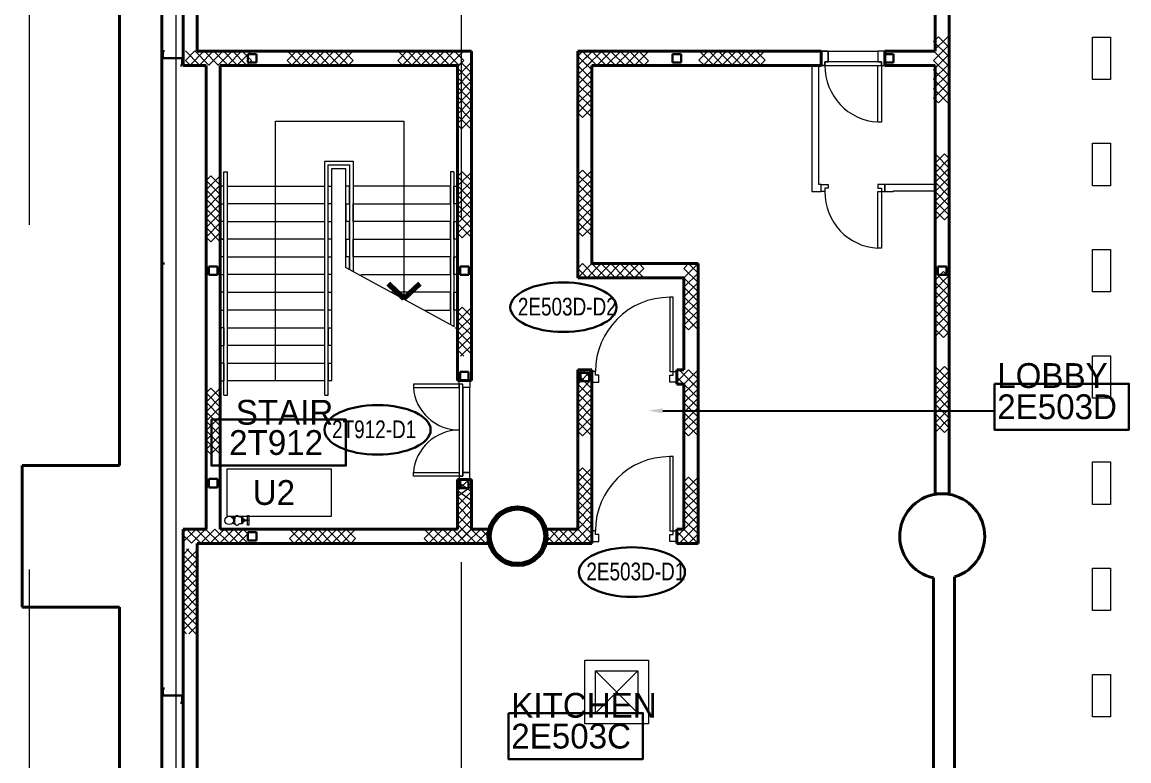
# Model space of a CAD drawing. Header units: metres. Extents: x 1807 to 3745, y 842 to 1968.
# Drawn here: x 3365 to 3380.64, y 1544.83 to 1555.26 of the extents above; entities that cross this region are included whole.
import ezdxf
from ezdxf import colors
from ezdxf.entities.mleader import LeaderData, LeaderLine
from ezdxf.enums import TextEntityAlignment as Align
from ezdxf.math import Vec2, Vec3

# ---------------------------------------------------------------- set-up
doc = ezdxf.new("R2010")
doc.units = ezdxf.units.M
doc.header["$MEASUREMENT"] = 0
doc.linetypes.add('DGN2', pattern=[9.732586, 4.866293, -4.866293])
doc.layers.get('0').update_dxf_attribs({"lineweight": 0})
for name, color, linetype, lineweight in [('Level 1', 7, 'Continuous', 0), ('Level 31', 7, 'Continuous', 0), ('Level 33', 7, 'Continuous', 0), ('Primary Door', 7, 'Continuous', 0), ('TRIRIGA DOOR BOX', 7, 'Continuous', 0)]:
    doc.layers.add(name, color=color, linetype=linetype, lineweight=lineweight)
doc.styles.add('Style-CHAR_FAST_FONT', font='CHAR_FAST_FONT.shx', dxfattribs={"height": 0.2})

# ---------------------------------------------------------------- blocks, each defined once
blk = doc.blocks.new('AnonymusCell_22')
at = {"layer": 'Primary Door', "color": 7, "linetype": 'Continuous', "lineweight": 30}
blk.add_ellipse((0, 0), major_axis=(0.75, 0), ratio=0.466667, dxfattribs=at)
at = {"layer": 'Primary Door', "color": 7, "linetype": 'Continuous', "lineweight": 30, "style": 'Style-CHAR_FAST_FONT', "width": 0.799986}
blk.add_text('2T912-D1', height=0.25, dxfattribs=at).set_placement((-0.643, 0.133), align=Align.TOP_LEFT)
blk = doc.blocks.new('AnonymusCell_336')
at = {"layer": 'Primary Door', "color": 7, "linetype": 'Continuous', "lineweight": 30}
blk.add_ellipse((0, 0), major_axis=(0.75, 0), ratio=0.466667, dxfattribs=at)
at = {"layer": 'Primary Door', "color": 7, "linetype": 'Continuous', "lineweight": 30, "style": 'Style-CHAR_FAST_FONT', "width": 0.799986}
blk.add_text('2E503D-D2', height=0.25, dxfattribs=at).set_placement((-0.643, 0.133), align=Align.TOP_LEFT)
blk = doc.blocks.new('AnonymusCell_338')
at = {"layer": 'Primary Door', "color": 7, "linetype": 'Continuous', "lineweight": 30}
blk.add_ellipse((0, 0), major_axis=(0.75, 0), ratio=0.466667, dxfattribs=at)
at = {"layer": 'Primary Door', "color": 7, "linetype": 'Continuous', "lineweight": 30, "style": 'Style-CHAR_FAST_FONT', "width": 0.799986}
blk.add_text('2E503D-D1', height=0.25, dxfattribs=at).set_placement((-0.643, 0.133), align=Align.TOP_LEFT)
blk = doc.blocks.new('RFNUM3_2')
at = {"layer": 'Level 33', "color": 7, "linetype": 'Continuous', "lineweight": 13, "extrusion": (0, 0, -1)}
blk.add_lwpolyline([(0.00586, -0.00221), (-0.00399, -0.00221), (-0.00399, 0.00221), (0.00586, 0.00221)], close=True, dxfattribs=at)
at = {"layer": 'Level 33', "color": 7, "linetype": 'Continuous', "lineweight": 13, "style": 'Style-CHAR_FAST_FONT'}
blk.add_text('U2 ', height=0.002333, dxfattribs=at).set_placement((-0.001, 0.00001), align=Align.MIDDLE_CENTER)

msp = doc.modelspace()

# ---------------------------------------------------------------- linework, layer by layer
at = {"layer": 'Level 1', "color": 7, "linetype": 'DGN2', "lineweight": 0}
msp.add_line((3371.21, 1542.766), (3371.21, 1765.49), dxfattribs=at)
at = {"layer": 'Level 1', "color": 7, "linetype": 'DGN2', "lineweight": 13}
msp.add_line((3365.1, 1761.65), (3365.1, 1536.741), dxfattribs=at)
at = {"layer": 'Level 1', "color": 7, "linetype": 'Continuous', "lineweight": 40}
for p, q in [((3366.975, 1655.025), (3366.975, 1536.2)), ((3367.275, 1554.65), (3367.275, 1569.2)), ((3367.475, 1554.85), (3367.475, 1569.2)), ((3366.375, 1549), (3366.375, 1559.4)), ((3377.9, 1559.408), (3377.9, 1554.85)), ((3378.1, 1548.6), (3378.1, 1559.408)), ((3367.475, 1554.85), (3371.35, 1554.85)), ((3371.35, 1550.2), (3371.35, 1554.85)), ((3372.85, 1551.65), (3372.85, 1554.85)), ((3372.85, 1554.85), (3376.29, 1554.85)), ((3376.29, 1554.85), (3376.29, 1554.65)), ((3377.19, 1554.85), (3377.19, 1554.65)), ((3377.19, 1554.85), (3377.9, 1554.85)), ((3367.275, 1554.65), (3367.6, 1554.65)), ((3367.6, 1548.1), (3367.6, 1554.65)), ((3367.8, 1548.1), (3367.8, 1554.65)), ((3367.8, 1554.65), (3371.15, 1554.65)), ((3371.15, 1550.2), (3371.15, 1554.65)), ((3373.05, 1551.85), (3373.05, 1554.65)), ((3373.05, 1554.65), (3376.29, 1554.65)), ((3377.19, 1554.65), (3377.9, 1554.65)), ((3377.9, 1554.65), (3377.9, 1548.592)), ((3374.55, 1551.85), (3373.05, 1551.85)), ((3374.55, 1547.9), (3374.55, 1551.85)), ((3374.35, 1551.65), (3372.85, 1551.65)), ((3374.35, 1550.35), (3374.35, 1551.65)), ((3372.85, 1548.1), (3372.85, 1550.35)), ((3373.05, 1550.35), (3372.85, 1550.35)), ((3373.05, 1547.9), (3373.05, 1550.35)), ((3374.25, 1550.15), (3374.25, 1550.35)), ((3374.35, 1550.35), (3374.25, 1550.35)), ((3371.15, 1550.2), (3371.35, 1550.2)), ((3374.35, 1550.15), (3374.25, 1550.15)), ((3374.35, 1548.1), (3374.35, 1550.15)), ((3365, 1547), (3365, 1549)), ((3366.375, 1549), (3365, 1549)), ((3371.15, 1548.8), (3371.15, 1548.1)), ((3371.15, 1548.8), (3371.35, 1548.8)), ((3371.35, 1548.8), (3371.35, 1548.1)), ((3378.1, 1548.6), (3377.9, 1548.6)), ((3367.275, 1548.1), (3367.275, 1536.2)), ((3367.6, 1548.1), (3367.275, 1548.1)), ((3371.15, 1548.1), (3367.8, 1548.1)), ((3371.35, 1548.1), (3371.62, 1548.1)), ((3372.388, 1548.1), (3372.85, 1548.1)), ((3374.25, 1547.9), (3374.25, 1548.1)), ((3374.25, 1548.1), (3374.35, 1548.1)), ((3371.35, 1547.9), (3367.475, 1547.9)), ((3367.475, 1547.9), (3367.475, 1536.2)), ((3371.35, 1547.9), (3371.614, 1547.9)), ((3372.391, 1547.9), (3373.05, 1547.9)), ((3374.25, 1547.9), (3374.55, 1547.9)), ((3377.875, 1543), (3377.875, 1547.413)), ((3378.175, 1547.426), (3378.175, 1543)), ((3366.375, 1547), (3365, 1547)), ((3366.375, 1536.6), (3366.375, 1547))]:
    msp.add_line(p, q, dxfattribs=at)
at = {"layer": 'Level 1', "color": 7, "linetype": 'Continuous', "lineweight": 0}
for p, q in [((3367.175, 1536.2), (3367.175, 1571.8)), ((3377.945, 1555.054), (3377.878, 1554.987)), ((3377.878, 1554.854), (3378.078, 1555.054)), ((3377.878, 1554.987), (3378.078, 1554.787)), ((3377.878, 1554.721), (3378.078, 1554.921)), ((3378.078, 1554.921), (3377.945, 1555.054)), ((3380.125, 1555.05), (3380.375, 1555.05)), ((3380.125, 1554.45), (3380.125, 1555.05)), ((3380.375, 1555.05), (3380.375, 1554.45)), ((3367.439, 1554.854), (3367.306, 1554.72)), ((3367.506, 1554.654), (3367.306, 1554.854)), ((3367.372, 1554.654), (3367.572, 1554.854)), ((3367.639, 1554.654), (3367.439, 1554.854)), ((3367.706, 1554.854), (3367.506, 1554.654)), ((3367.572, 1554.854), (3367.772, 1554.654)), ((3367.839, 1554.854), (3367.639, 1554.654)), ((3367.906, 1554.654), (3367.706, 1554.854)), ((3367.772, 1554.654), (3367.972, 1554.854)), ((3368.039, 1554.654), (3367.839, 1554.854)), ((3368.106, 1554.854), (3367.906, 1554.654)), ((3367.972, 1554.854), (3368.172, 1554.654)), ((3368.239, 1554.854), (3368.039, 1554.654)), ((3368.239, 1554.72), (3368.106, 1554.854)), ((3368.877, 1554.854), (3368.744, 1554.72)), ((3368.944, 1554.654), (3368.744, 1554.854)), ((3368.81, 1554.654), (3369.01, 1554.854)), ((3369.077, 1554.654), (3368.877, 1554.854)), ((3369.144, 1554.854), (3368.944, 1554.654)), ((3369.01, 1554.854), (3369.21, 1554.654)), ((3369.277, 1554.854), (3369.077, 1554.654)), ((3369.344, 1554.654), (3369.144, 1554.854)), ((3369.21, 1554.654), (3369.41, 1554.854)), ((3369.477, 1554.654), (3369.277, 1554.854)), ((3369.544, 1554.854), (3369.344, 1554.654)), ((3369.41, 1554.854), (3369.61, 1554.654)), ((3369.677, 1554.854), (3369.477, 1554.654)), ((3369.677, 1554.72), (3369.544, 1554.854)), ((3370.439, 1554.854), (3370.306, 1554.72)), ((3370.506, 1554.654), (3370.306, 1554.854)), ((3370.372, 1554.654), (3370.572, 1554.854)), ((3370.639, 1554.654), (3370.439, 1554.854)), ((3370.706, 1554.854), (3370.506, 1554.654)), ((3370.572, 1554.854), (3370.772, 1554.654)), ((3370.839, 1554.854), (3370.639, 1554.654)), ((3370.906, 1554.654), (3370.706, 1554.854)), ((3370.772, 1554.654), (3370.972, 1554.854)), ((3371.039, 1554.654), (3370.839, 1554.854)), ((3371.106, 1554.854), (3370.906, 1554.654)), ((3370.972, 1554.854), (3371.172, 1554.654)), ((3371.239, 1554.854), (3371.039, 1554.654)), ((3371.239, 1554.72), (3371.106, 1554.854)), ((3372.919, 1554.848), (3372.853, 1554.782)), ((3372.853, 1554.648), (3373.053, 1554.848)), ((3372.853, 1554.782), (3373.053, 1554.582)), ((3373.052, 1554.848), (3372.918, 1554.714)), ((3373.118, 1554.648), (3372.918, 1554.848)), ((3373.053, 1554.715), (3372.919, 1554.848)), ((3372.985, 1554.648), (3373.185, 1554.848)), ((3373.252, 1554.648), (3373.052, 1554.848)), ((3373.318, 1554.848), (3373.118, 1554.648)), ((3373.185, 1554.848), (3373.385, 1554.648)), ((3373.452, 1554.848), (3373.252, 1554.648)), ((3373.518, 1554.648), (3373.318, 1554.848)), ((3373.385, 1554.648), (3373.585, 1554.848)), ((3373.652, 1554.648), (3373.452, 1554.848)), ((3373.718, 1554.848), (3373.518, 1554.648)), ((3373.585, 1554.848), (3373.785, 1554.648)), ((3373.852, 1554.848), (3373.652, 1554.648)), ((3373.852, 1554.714), (3373.718, 1554.848)), ((3374.696, 1554.858), (3374.563, 1554.725)), ((3374.763, 1554.658), (3374.563, 1554.858)), ((3374.63, 1554.658), (3374.83, 1554.858)), ((3374.896, 1554.658), (3374.696, 1554.858)), ((3374.963, 1554.858), (3374.763, 1554.658)), ((3374.83, 1554.858), (3375.03, 1554.658)), ((3375.096, 1554.858), (3374.896, 1554.658)), ((3375.163, 1554.658), (3374.963, 1554.858)), ((3375.03, 1554.658), (3375.23, 1554.858)), ((3375.296, 1554.658), (3375.096, 1554.858)), ((3375.363, 1554.858), (3375.163, 1554.658)), ((3375.23, 1554.858), (3375.43, 1554.658)), ((3375.496, 1554.858), (3375.296, 1554.658)), ((3375.496, 1554.725), (3375.363, 1554.858)), ((3376.29, 1554.65), (3376.29, 1554.85)), ((3376.29, 1554.85), (3376.39, 1554.85)), ((3376.29, 1554.85), (3376.29, 1554.65)), ((3376.39, 1554.85), (3376.29, 1554.85)), ((3376.39, 1554.85), (3377.09, 1554.85)), ((3376.39, 1554.85), (3376.39, 1554.7)), ((3376.39, 1554.7), (3376.39, 1554.85)), ((3377.19, 1554.85), (3377.09, 1554.85)), ((3377.09, 1554.85), (3377.09, 1554.7)), ((3377.09, 1554.85), (3377.09, 1554.7)), ((3377.19, 1554.85), (3377.09, 1554.85)), ((3377.19, 1554.65), (3377.19, 1554.85)), ((3377.19, 1554.65), (3377.19, 1554.85)), ((3378.078, 1554.654), (3377.878, 1554.854)), ((3378.078, 1554.787), (3377.878, 1554.587)), ((3367.306, 1554.72), (3367.372, 1554.654)), ((3368.172, 1554.654), (3368.239, 1554.72)), ((3368.744, 1554.72), (3368.81, 1554.654)), ((3369.61, 1554.654), (3369.677, 1554.72)), ((3370.306, 1554.72), (3370.372, 1554.654)), ((3371.208, 1554.687), (3371.141, 1554.62)), ((3371.141, 1554.487), (3371.341, 1554.687)), ((3371.141, 1554.62), (3371.341, 1554.42)), ((3371.172, 1554.654), (3371.239, 1554.72)), ((3371.341, 1554.553), (3371.208, 1554.687)), ((3372.853, 1554.515), (3373.053, 1554.715)), ((3373.053, 1554.448), (3372.853, 1554.648)), ((3372.918, 1554.714), (3372.985, 1554.648)), ((3373.785, 1554.648), (3373.852, 1554.714)), ((3374.563, 1554.725), (3374.63, 1554.658)), ((3375.43, 1554.658), (3375.496, 1554.725)), ((3376.158, 1554.65), (3376.158, 1552.868)), ((3376.258, 1554.65), (3376.158, 1554.65)), ((3376.258, 1552.968), (3376.258, 1554.65)), ((3376.34, 1554.65), (3376.29, 1554.65)), ((3376.29, 1554.65), (3376.34, 1554.65)), ((3376.39, 1554.7), (3376.34, 1554.7)), ((3376.34, 1554.7), (3376.34, 1554.65)), ((3376.34, 1554.65), (3376.34, 1554.7)), ((3376.34, 1554.7), (3376.39, 1554.7)), ((3377.14, 1554.7), (3376.34, 1554.7)), ((3376.34, 1554.7), (3376.34, 1554.65)), ((3376.34, 1554.65), (3377.14, 1554.65)), ((3377.09, 1554.7), (3377.14, 1554.7)), ((3377.09, 1554.7), (3377.14, 1554.7)), ((3377.09, 1553.85), (3377.09, 1554.65)), ((3377.09, 1554.65), (3377.14, 1554.65)), ((3377.14, 1554.7), (3377.14, 1554.65)), ((3377.14, 1554.7), (3377.14, 1554.65)), ((3377.14, 1554.65), (3377.14, 1554.7)), ((3377.14, 1554.65), (3377.19, 1554.65)), ((3377.14, 1554.65), (3377.14, 1553.85)), ((3377.14, 1554.65), (3377.19, 1554.65)), ((3378.078, 1554.521), (3377.878, 1554.721)), ((3377.878, 1554.454), (3378.078, 1554.654)), ((3371.141, 1554.353), (3371.341, 1554.553)), ((3371.341, 1554.287), (3371.141, 1554.487)), ((3373.053, 1554.582), (3372.853, 1554.382)), ((3373.053, 1554.315), (3372.853, 1554.515)), ((3372.853, 1554.248), (3373.053, 1554.448)), ((3377.878, 1554.587), (3378.078, 1554.387)), ((3377.878, 1554.321), (3378.078, 1554.521)), ((3378.078, 1554.254), (3377.878, 1554.454)), ((3380.375, 1554.45), (3380.125, 1554.45)), ((3371.341, 1554.42), (3371.141, 1554.22)), ((3371.341, 1554.153), (3371.141, 1554.353)), ((3372.853, 1554.382), (3373.053, 1554.182)), ((3372.853, 1554.115), (3373.053, 1554.315)), ((3378.078, 1554.387), (3377.878, 1554.187)), ((3378.078, 1554.121), (3377.878, 1554.321)), ((3371.141, 1554.087), (3371.341, 1554.287)), ((3371.141, 1554.22), (3371.341, 1554.02)), ((3371.141, 1553.953), (3371.341, 1554.153)), ((3373.053, 1554.048), (3372.853, 1554.248)), ((3373.053, 1554.182), (3372.853, 1553.982)), ((3377.878, 1554.187), (3377.945, 1554.121)), ((3377.945, 1554.121), (3378.078, 1554.254)), ((3371.341, 1553.887), (3371.141, 1554.087)), ((3371.341, 1554.02), (3371.141, 1553.82)), ((3373.053, 1553.915), (3372.853, 1554.115)), ((3372.853, 1553.982), (3372.919, 1553.915)), ((3372.919, 1553.915), (3373.053, 1554.048)), ((3371.341, 1553.753), (3371.141, 1553.953)), ((3371.208, 1553.753), (3371.341, 1553.887)), ((3377.14, 1553.85), (3377.09, 1553.85)), ((3371.141, 1553.82), (3371.208, 1553.753)), ((3380.125, 1553.55), (3380.375, 1553.55)), ((3380.125, 1552.95), (3380.125, 1553.55)), ((3380.375, 1553.55), (3380.375, 1552.95)), ((3377.9, 1553.4), (3378.1, 1553.2)), ((3378.033, 1553.4), (3377.9, 1553.267)), ((3378.1, 1553.333), (3378.033, 1553.4)), ((3377.9, 1553.133), (3378.1, 1553.333)), ((3377.9, 1553.267), (3378.1, 1553.067)), ((3378.1, 1553.2), (3377.9, 1553)), ((3367.667, 1553.092), (3367.6, 1553.025)), ((3367.6, 1552.892), (3367.8, 1553.092)), ((3367.8, 1552.959), (3367.667, 1553.092)), ((3371.219, 1553.148), (3371.152, 1553.081)), ((3371.152, 1552.948), (3371.352, 1553.148)), ((3371.152, 1553.081), (3371.352, 1552.881)), ((3371.352, 1553.015), (3371.219, 1553.148)), ((3372.919, 1553.172), (3372.853, 1553.105)), ((3372.853, 1552.972), (3373.053, 1553.172)), ((3372.853, 1553.105), (3373.053, 1552.905)), ((3373.053, 1553.038), (3372.919, 1553.172)), ((3378.1, 1552.933), (3377.9, 1553.133)), ((3378.1, 1553.067), (3377.9, 1552.867)), ((3367.6, 1553.025), (3367.8, 1552.825)), ((3367.6, 1552.759), (3367.8, 1552.959)), ((3367.8, 1552.692), (3367.6, 1552.892)), ((3371.152, 1552.815), (3371.352, 1553.015)), ((3371.352, 1552.748), (3371.152, 1552.948)), ((3372.853, 1552.838), (3373.053, 1553.038)), ((3373.053, 1552.772), (3372.853, 1552.972)), ((3373.053, 1552.905), (3372.853, 1552.705)), ((3376.29, 1552.968), (3376.258, 1552.968)), ((3376.29, 1552.868), (3376.29, 1552.968)), ((3376.29, 1552.868), (3376.29, 1552.968)), ((3376.29, 1552.968), (3376.39, 1552.968)), ((3376.39, 1552.918), (3376.34, 1552.918)), ((3376.34, 1552.918), (3376.34, 1552.868)), ((3376.39, 1552.968), (3376.39, 1552.918)), ((3377.19, 1552.968), (3377.09, 1552.968)), ((3377.09, 1552.968), (3377.09, 1552.918)), ((3377.09, 1552.918), (3377.14, 1552.918)), ((3377.14, 1552.918), (3377.14, 1552.868)), ((3377.19, 1552.968), (3377.19, 1552.868)), ((3377.9, 1552.968), (3377.19, 1552.968)), ((3377.19, 1552.868), (3377.19, 1552.968)), ((3377.9, 1553), (3378.1, 1552.8)), ((3377.9, 1552.879), (3377.9, 1552.968)), ((3377.9, 1552.733), (3378.1, 1552.933)), ((3380.375, 1552.95), (3380.125, 1552.95)), ((3367.8, 1552.825), (3367.6, 1552.626)), ((3367.8, 1552.559), (3367.6, 1552.759)), ((3371.352, 1552.881), (3371.152, 1552.681)), ((3371.352, 1552.615), (3371.152, 1552.815)), ((3371.152, 1552.548), (3371.352, 1552.748)), ((3373.053, 1552.638), (3372.853, 1552.838)), ((3372.853, 1552.572), (3373.053, 1552.772)), ((3376.158, 1552.868), (3376.29, 1552.868)), ((3376.34, 1552.868), (3376.29, 1552.868)), ((3377.09, 1552.068), (3377.09, 1552.868)), ((3377.09, 1552.868), (3377.14, 1552.868)), ((3377.14, 1552.868), (3377.19, 1552.868)), ((3377.14, 1552.868), (3377.14, 1552.068)), ((3377.19, 1552.868), (3377.311, 1552.868)), ((3377.311, 1552.868), (3377.311, 1552.879)), ((3377.311, 1552.879), (3377.9, 1552.879)), ((3377.9, 1552.867), (3378.1, 1552.667)), ((3378.1, 1552.8), (3377.9, 1552.6)), ((3378.1, 1552.533), (3377.9, 1552.733)), ((3367.6, 1552.492), (3367.8, 1552.692)), ((3367.6, 1552.626), (3367.8, 1552.426)), ((3371.152, 1552.681), (3371.352, 1552.481)), ((3371.152, 1552.415), (3371.352, 1552.615)), ((3372.853, 1552.705), (3373.053, 1552.505)), ((3372.853, 1552.438), (3373.053, 1552.638)), ((3373.053, 1552.372), (3372.853, 1552.572)), ((3378.1, 1552.667), (3377.9, 1552.467)), ((3377.9, 1552.6), (3378.033, 1552.467)), ((3367.6, 1552.359), (3367.8, 1552.559)), ((3367.8, 1552.292), (3367.6, 1552.492)), ((3367.8, 1552.426), (3367.6, 1552.226)), ((3371.352, 1552.348), (3371.152, 1552.548)), ((3371.352, 1552.481), (3371.152, 1552.281)), ((3371.352, 1552.215), (3371.152, 1552.415)), ((3373.053, 1552.505), (3372.853, 1552.305)), ((3373.053, 1552.238), (3372.853, 1552.438)), ((3378.033, 1552.467), (3378.1, 1552.533)), ((3367.8, 1552.159), (3367.6, 1552.359)), ((3367.667, 1552.159), (3367.8, 1552.292)), ((3371.152, 1552.281), (3371.219, 1552.215)), ((3371.219, 1552.215), (3371.352, 1552.348)), ((3372.853, 1552.305), (3372.919, 1552.238)), ((3372.919, 1552.238), (3373.053, 1552.372)), ((3367.6, 1552.226), (3367.667, 1552.159)), ((3377.14, 1552.068), (3377.09, 1552.068)), ((3380.125, 1552.05), (3380.375, 1552.05)), ((3380.125, 1551.45), (3380.125, 1552.05)), ((3380.375, 1552.05), (3380.375, 1551.45)), ((3372.85, 1551.65), (3373.05, 1551.85)), ((3372.917, 1551.85), (3372.85, 1551.783)), ((3373.117, 1551.65), (3372.917, 1551.85)), ((3372.983, 1551.65), (3373.183, 1551.85)), ((3373.05, 1551.85), (3373.25, 1551.65)), ((3373.317, 1551.85), (3373.117, 1551.65)), ((3373.183, 1551.85), (3373.383, 1551.65)), ((3373.25, 1551.65), (3373.45, 1551.85)), ((3373.517, 1551.65), (3373.317, 1551.85)), ((3373.383, 1551.65), (3373.583, 1551.85)), ((3373.45, 1551.85), (3373.65, 1551.65)), ((3373.717, 1551.85), (3373.517, 1551.65)), ((3373.583, 1551.85), (3373.783, 1551.65)), ((3373.783, 1551.783), (3373.717, 1551.85)), ((3374.417, 1551.85), (3374.35, 1551.783)), ((3374.35, 1551.65), (3374.55, 1551.85)), ((3374.55, 1551.717), (3374.417, 1551.85)), ((3372.85, 1551.783), (3372.983, 1551.65)), ((3373.65, 1551.65), (3373.783, 1551.783)), ((3374.35, 1551.783), (3374.55, 1551.583)), ((3374.35, 1551.517), (3374.55, 1551.717)), ((3374.55, 1551.45), (3374.35, 1551.65)), ((3377.886, 1551.738), (3378.086, 1551.538)), ((3378.019, 1551.738), (3377.886, 1551.605)), ((3377.886, 1551.472), (3378.086, 1551.672)), ((3378.086, 1551.672), (3378.019, 1551.738)), ((3374.55, 1551.583), (3374.35, 1551.383)), ((3374.55, 1551.317), (3374.35, 1551.517)), ((3377.886, 1551.605), (3378.086, 1551.405)), ((3378.086, 1551.538), (3377.886, 1551.338)), ((3374.2, 1551.375), (3374.15, 1551.375)), ((3374.15, 1551.375), (3374.15, 1550.325)), ((3374.2, 1550.325), (3374.2, 1551.375)), ((3374.35, 1551.25), (3374.55, 1551.45)), ((3374.35, 1551.383), (3374.55, 1551.183)), ((3378.086, 1551.272), (3377.886, 1551.472)), ((3378.086, 1551.405), (3377.886, 1551.205)), ((3377.886, 1551.338), (3378.086, 1551.138)), ((3380.375, 1551.45), (3380.125, 1551.45)), ((3371.218, 1551.234), (3371.152, 1551.168)), ((3371.152, 1551.034), (3371.352, 1551.234)), ((3371.152, 1551.168), (3371.352, 1550.968)), ((3371.352, 1551.101), (3371.218, 1551.234)), ((3374.35, 1551.117), (3374.55, 1551.317)), ((3374.55, 1551.05), (3374.35, 1551.25)), ((3374.55, 1551.183), (3374.35, 1550.983)), ((3377.886, 1551.072), (3378.086, 1551.272)), ((3377.886, 1551.205), (3378.086, 1551.005)), ((3371.152, 1550.901), (3371.352, 1551.101)), ((3371.352, 1550.834), (3371.152, 1551.034)), ((3374.55, 1550.917), (3374.35, 1551.117)), ((3374.417, 1550.917), (3374.55, 1551.05)), ((3378.086, 1551.138), (3377.886, 1550.938)), ((3378.086, 1550.872), (3377.886, 1551.072)), ((3371.352, 1550.968), (3371.152, 1550.768)), ((3371.352, 1550.701), (3371.152, 1550.901)), ((3374.35, 1550.983), (3374.417, 1550.917)), ((3378.086, 1551.005), (3377.886, 1550.805)), ((3377.886, 1550.938), (3378.019, 1550.805)), ((3378.019, 1550.805), (3378.086, 1550.872)), ((3371.152, 1550.634), (3371.352, 1550.834)), ((3371.152, 1550.768), (3371.352, 1550.568)), ((3371.193, 1550.543), (3371.352, 1550.701)), ((3371.243, 1550.543), (3371.152, 1550.634)), ((3371.352, 1550.568), (3371.333, 1550.543)), ((3380.125, 1550.55), (3380.375, 1550.55)), ((3380.125, 1549.95), (3380.125, 1550.55)), ((3380.375, 1550.55), (3380.375, 1549.95)), ((3377.9, 1550.4), (3378.1, 1550.2)), ((3378.033, 1550.4), (3377.9, 1550.267)), ((3378.1, 1550.333), (3378.033, 1550.4)), ((3372.917, 1550.35), (3372.85, 1550.283)), ((3372.85, 1550.15), (3373.05, 1550.35)), ((3372.85, 1550.283), (3373.05, 1550.083)), ((3373.05, 1550.217), (3372.917, 1550.35)), ((3373.05, 1550.325), (3373.05, 1550.175)), ((3373.1, 1550.325), (3373.05, 1550.325)), ((3373.1, 1550.275), (3373.1, 1550.325)), ((3373.15, 1550.275), (3373.1, 1550.275)), ((3373.15, 1550.175), (3373.15, 1550.275)), ((3374.15, 1550.325), (3374.2, 1550.325)), ((3374.15, 1550.175), (3374.15, 1550.275)), ((3374.15, 1550.275), (3374.2, 1550.275)), ((3374.2, 1550.275), (3374.2, 1550.325)), ((3374.2, 1550.325), (3374.25, 1550.325)), ((3374.282, 1550.351), (3374.246, 1550.314)), ((3374.25, 1550.325), (3374.25, 1550.175)), ((3374.55, 1549.95), (3374.251, 1550.249)), ((3374.417, 1550.35), (3374.253, 1550.187)), ((3374.282, 1550.351), (3374.55, 1550.083)), ((3374.35, 1550.15), (3374.55, 1550.35)), ((3374.55, 1550.217), (3374.417, 1550.35)), ((3377.9, 1550.133), (3378.1, 1550.333)), ((3377.9, 1550.267), (3378.1, 1550.067)), ((3367.667, 1550.092), (3367.6, 1550.025)), ((3367.6, 1549.892), (3367.8, 1550.092)), ((3367.8, 1549.959), (3367.667, 1550.092)), ((3371.176, 1550.15), (3370.528, 1550.15)), ((3370.528, 1550.15), (3370.528, 1550.1)), ((3370.528, 1550.1), (3371.176, 1550.1)), ((3371.176, 1550.2), (3371.326, 1550.2)), ((3371.176, 1550.15), (3371.176, 1550.2)), ((3371.176, 1550.2), (3371.326, 1550.2)), ((3371.176, 1550.15), (3371.176, 1550.2)), ((3371.226, 1550.15), (3371.176, 1550.15)), ((3371.176, 1550.1), (3371.176, 1550.15)), ((3371.226, 1550.15), (3371.176, 1550.15)), ((3371.226, 1550.15), (3371.176, 1550.15)), ((3371.176, 1550.15), (3371.176, 1548.85)), ((3371.226, 1550.1), (3371.226, 1550.15)), ((3371.226, 1550.1), (3371.226, 1550.15)), ((3371.226, 1548.85), (3371.226, 1550.15)), ((3371.326, 1550.1), (3371.226, 1550.1)), ((3371.326, 1550.1), (3371.226, 1550.1)), ((3371.326, 1550.1), (3371.226, 1550.1)), ((3371.226, 1550.1), (3371.226, 1548.9)), ((3371.326, 1550.2), (3371.326, 1550.1)), ((3371.326, 1550.2), (3371.326, 1550.1)), ((3371.326, 1548.9), (3371.326, 1550.1)), ((3372.85, 1550.017), (3373.05, 1550.217)), ((3373.05, 1549.95), (3372.85, 1550.15)), ((3373.05, 1550.083), (3372.85, 1549.883)), ((3373.05, 1550.175), (3373.15, 1550.175)), ((3374.25, 1550.175), (3374.15, 1550.175)), ((3374.35, 1550.017), (3374.55, 1550.217)), ((3374.55, 1550.083), (3374.35, 1549.883)), ((3378.1, 1550.2), (3377.9, 1550)), ((3378.1, 1549.933), (3377.9, 1550.133)), ((3367.6, 1550.025), (3367.8, 1549.825)), ((3367.6, 1549.759), (3367.8, 1549.959)), ((3373.05, 1549.817), (3372.85, 1550.017)), ((3372.85, 1549.75), (3373.05, 1549.95)), ((3374.55, 1549.817), (3374.35, 1550.017)), ((3374.35, 1549.75), (3374.55, 1549.95)), ((3378.1, 1550.067), (3377.9, 1549.867)), ((3377.9, 1550), (3378.1, 1549.8)), ((3377.9, 1549.733), (3378.1, 1549.933)), ((3380.375, 1549.95), (3380.125, 1549.95)), ((3367.8, 1549.692), (3367.6, 1549.892)), ((3367.8, 1549.825), (3367.6, 1549.626)), ((3367.8, 1549.559), (3367.6, 1549.759)), ((3372.85, 1549.883), (3373.05, 1549.683)), ((3372.85, 1549.617), (3373.05, 1549.817)), ((3374.35, 1549.883), (3374.55, 1549.683)), ((3374.35, 1549.617), (3374.55, 1549.817)), ((3377.9, 1549.867), (3378.1, 1549.667)), ((3378.1, 1549.8), (3377.9, 1549.6)), ((3367.6, 1549.492), (3367.8, 1549.692)), ((3367.6, 1549.626), (3367.8, 1549.426)), ((3373.05, 1549.55), (3372.85, 1549.75)), ((3373.05, 1549.683), (3372.85, 1549.483)), ((3373.05, 1549.417), (3372.85, 1549.617)), ((3374.55, 1549.55), (3374.35, 1549.75)), ((3374.55, 1549.683), (3374.35, 1549.483)), ((3374.55, 1549.417), (3374.35, 1549.617)), ((3378.1, 1549.533), (3377.9, 1549.733)), ((3378.1, 1549.667), (3377.9, 1549.467)), ((3377.9, 1549.6), (3378.033, 1549.467)), ((3367.6, 1549.359), (3367.8, 1549.559)), ((3367.8, 1549.292), (3367.6, 1549.492)), ((3372.85, 1549.483), (3372.917, 1549.417)), ((3372.917, 1549.417), (3373.05, 1549.55)), ((3374.35, 1549.483), (3374.417, 1549.417)), ((3374.417, 1549.417), (3374.55, 1549.55)), ((3378.033, 1549.467), (3378.1, 1549.533)), ((3367.8, 1549.426), (3367.6, 1549.226)), ((3367.8, 1549.159), (3367.6, 1549.359)), ((3367.667, 1549.159), (3367.8, 1549.292)), ((3367.6, 1549.226), (3367.667, 1549.159)), ((3374.2, 1549.125), (3374.15, 1549.125)), ((3374.15, 1549.125), (3374.15, 1548.075)), ((3374.2, 1548.075), (3374.2, 1549.125)), ((3380.125, 1549.05), (3380.375, 1549.05)), ((3380.125, 1548.45), (3380.125, 1549.05)), ((3380.375, 1549.05), (3380.375, 1548.45)), ((3370.528, 1548.85), (3370.528, 1548.9)), ((3370.528, 1548.9), (3371.176, 1548.9)), ((3371.176, 1548.85), (3370.528, 1548.85)), ((3371.176, 1548.9), (3371.176, 1548.85)), ((3371.226, 1548.85), (3371.176, 1548.85)), ((3371.176, 1548.85), (3371.176, 1548.8)), ((3371.226, 1548.85), (3371.176, 1548.85)), ((3371.176, 1548.85), (3371.176, 1548.8)), ((3371.176, 1548.85), (3371.226, 1548.85)), ((3371.326, 1548.9), (3371.226, 1548.9)), ((3371.226, 1548.9), (3371.226, 1548.85)), ((3371.326, 1548.9), (3371.226, 1548.9)), ((3371.226, 1548.9), (3371.226, 1548.85)), ((3371.226, 1548.9), (3371.326, 1548.9)), ((3371.326, 1548.8), (3371.326, 1548.9)), ((3371.326, 1548.8), (3371.326, 1548.9)), ((3372.915, 1548.967), (3372.849, 1548.901)), ((3372.849, 1548.767), (3373.049, 1548.967)), ((3372.849, 1548.901), (3373.049, 1548.701)), ((3372.849, 1548.634), (3373.049, 1548.834)), ((3373.049, 1548.834), (3372.915, 1548.967)), ((3374.417, 1548.833), (3374.35, 1548.767)), ((3374.35, 1548.633), (3374.55, 1548.833)), ((3374.55, 1548.7), (3374.417, 1548.833)), ((3371.149, 1548.773), (3371.349, 1548.633)), ((3371.149, 1548.64), (3371.282, 1548.773)), ((3371.149, 1548.567), (3371.349, 1548.707)), ((3371.176, 1548.8), (3371.326, 1548.8)), ((3371.176, 1548.8), (3371.326, 1548.8)), ((3371.349, 1548.707), (3371.282, 1548.773)), ((3373.049, 1548.567), (3372.849, 1548.767)), ((3373.049, 1548.701), (3372.849, 1548.501)), ((3374.35, 1548.767), (3374.55, 1548.567)), ((3374.35, 1548.5), (3374.55, 1548.7)), ((3371.349, 1548.5), (3371.149, 1548.64)), ((3371.349, 1548.633), (3371.149, 1548.433)), ((3371.349, 1548.367), (3371.149, 1548.567)), ((3373.049, 1548.434), (3372.849, 1548.634)), ((3372.849, 1548.367), (3373.049, 1548.567)), ((3374.55, 1548.433), (3374.35, 1548.633)), ((3374.55, 1548.567), (3374.35, 1548.367)), ((3371.149, 1548.3), (3371.349, 1548.5)), ((3371.149, 1548.433), (3371.349, 1548.233)), ((3371.149, 1548.167), (3371.349, 1548.367)), ((3372.849, 1548.501), (3373.049, 1548.301)), ((3372.849, 1548.234), (3373.049, 1548.434)), ((3373.049, 1548.167), (3372.849, 1548.367)), ((3374.55, 1548.3), (3374.35, 1548.5)), ((3374.35, 1548.233), (3374.55, 1548.433)), ((3374.35, 1548.367), (3374.55, 1548.167)), ((3380.375, 1548.45), (3380.125, 1548.45)), ((3367.988, 1548.264), (3367.971, 1548.264)), ((3368.005, 1548.273), (3367.99, 1548.273)), ((3368.005, 1548.244), (3367.99, 1548.244)), ((3368.005, 1548.207), (3367.99, 1548.207)), ((3368.105, 1548.178), (3368.105, 1548.273)), ((3368.105, 1548.273), (3368.115, 1548.273)), ((3368.115, 1548.273), (3368.115, 1548.178)), ((3368.115, 1548.203), (3368.115, 1548.247)), ((3368.115, 1548.247), (3368.124, 1548.247)), ((3368.127, 1548.236), (3368.115, 1548.236)), ((3368.127, 1548.215), (3368.115, 1548.215)), ((3368.127, 1548.203), (3368.115, 1548.203)), ((3368.147, 1548.233), (3368.147, 1548.237)), ((3368.147, 1548.217), (3368.147, 1548.233)), ((3368.147, 1548.233), (3368.182, 1548.233)), ((3368.147, 1548.213), (3368.147, 1548.217)), ((3368.182, 1548.217), (3368.147, 1548.217)), ((3368.182, 1548.158), (3368.182, 1548.293)), ((3368.182, 1548.293), (3368.202, 1548.293)), ((3368.182, 1548.233), (3368.182, 1548.217)), ((3368.202, 1548.293), (3368.202, 1548.158)), ((3371.349, 1548.1), (3371.149, 1548.3)), ((3371.349, 1548.233), (3371.149, 1548.033)), ((3373.049, 1548.301), (3372.849, 1548.101)), ((3373.049, 1548.034), (3372.849, 1548.234)), ((3374.253, 1548.003), (3374.55, 1548.3)), ((3374.55, 1548.033), (3374.35, 1548.233)), ((3367.258, 1547.902), (3367.458, 1548.102)), ((3367.324, 1548.102), (3367.258, 1548.035)), ((3367.524, 1547.902), (3367.324, 1548.102)), ((3367.391, 1547.902), (3367.591, 1548.102)), ((3367.458, 1548.102), (3367.658, 1547.902)), ((3367.724, 1548.102), (3367.524, 1547.902)), ((3367.591, 1548.102), (3367.791, 1547.902)), ((3367.658, 1547.902), (3367.858, 1548.102)), ((3367.924, 1547.902), (3367.724, 1548.102)), ((3367.791, 1547.902), (3367.991, 1548.102)), ((3367.858, 1548.102), (3368.058, 1547.902)), ((3368.124, 1548.102), (3367.924, 1547.902)), ((3367.971, 1548.187), (3367.988, 1548.187)), ((3367.99, 1548.178), (3367.99, 1548.178)), ((3367.99, 1548.178), (3368.005, 1548.178)), ((3367.991, 1548.102), (3368.191, 1547.902)), ((3368.115, 1548.178), (3368.105, 1548.178)), ((3368.191, 1548.035), (3368.124, 1548.102)), ((3368.202, 1548.158), (3368.182, 1548.158)), ((3368.911, 1548.1), (3368.778, 1547.967)), ((3368.978, 1547.9), (3368.778, 1548.1)), ((3368.844, 1547.9), (3369.044, 1548.1)), ((3369.111, 1547.9), (3368.911, 1548.1)), ((3369.178, 1548.1), (3368.978, 1547.9)), ((3369.044, 1548.1), (3369.244, 1547.9)), ((3369.311, 1548.1), (3369.111, 1547.9)), ((3369.378, 1547.9), (3369.178, 1548.1)), ((3369.244, 1547.9), (3369.444, 1548.1)), ((3369.511, 1547.9), (3369.311, 1548.1)), ((3369.578, 1548.1), (3369.378, 1547.9)), ((3369.444, 1548.1), (3369.644, 1547.9)), ((3369.711, 1548.1), (3369.511, 1547.9)), ((3369.711, 1547.967), (3369.578, 1548.1)), ((3370.813, 1548.102), (3370.68, 1547.969)), ((3370.88, 1547.902), (3370.68, 1548.102)), ((3370.746, 1547.902), (3370.946, 1548.102)), ((3371.013, 1547.902), (3370.813, 1548.102)), ((3371.08, 1548.102), (3370.88, 1547.902)), ((3370.946, 1548.102), (3371.146, 1547.902)), ((3371.213, 1548.102), (3371.013, 1547.902)), ((3371.28, 1547.902), (3371.08, 1548.102)), ((3371.146, 1547.902), (3371.346, 1548.102)), ((3371.349, 1547.967), (3371.149, 1548.167)), ((3371.413, 1547.902), (3371.213, 1548.102)), ((3371.216, 1547.967), (3371.349, 1548.1)), ((3371.48, 1548.102), (3371.28, 1547.902)), ((3371.346, 1548.102), (3371.546, 1547.902)), ((3371.613, 1548.102), (3371.413, 1547.902)), ((3371.613, 1547.969), (3371.48, 1548.102)), ((3372.383, 1547.9), (3372.583, 1548.1)), ((3372.45, 1548.1), (3372.419, 1548.069)), ((3372.65, 1547.9), (3372.45, 1548.1)), ((3372.717, 1548.1), (3372.517, 1547.9)), ((3372.583, 1548.1), (3372.783, 1547.9)), ((3372.85, 1548.1), (3372.65, 1547.9)), ((3372.917, 1547.9), (3372.717, 1548.1)), ((3372.783, 1547.9), (3372.983, 1548.1)), ((3372.849, 1548.101), (3372.915, 1548.034)), ((3373.05, 1547.9), (3372.85, 1548.1)), ((3372.915, 1548.034), (3373.049, 1548.167)), ((3372.983, 1548.1), (3373.05, 1548.033)), ((3373.05, 1548.075), (3373.05, 1547.925)), ((3373.1, 1548.075), (3373.05, 1548.075)), ((3373.1, 1548.025), (3373.1, 1548.075)), ((3374.15, 1548.075), (3374.2, 1548.075)), ((3374.2, 1548.025), (3374.2, 1548.075)), ((3374.2, 1548.075), (3374.25, 1548.075)), ((3374.25, 1548.075), (3374.25, 1547.925)), ((3374.251, 1548.066), (3374.417, 1547.9)), ((3374.55, 1548.167), (3374.281, 1547.897)), ((3374.55, 1547.9), (3374.35, 1548.1)), ((3367.258, 1548.035), (3367.391, 1547.902)), ((3368.058, 1547.902), (3368.191, 1548.035)), ((3368.778, 1547.967), (3368.844, 1547.9)), ((3369.644, 1547.9), (3369.711, 1547.967)), ((3370.68, 1547.969), (3370.746, 1547.902)), ((3371.149, 1548.033), (3371.216, 1547.967)), ((3371.546, 1547.902), (3371.613, 1547.969)), ((3372.517, 1547.9), (3372.389, 1548.027)), ((3373.05, 1548.033), (3372.917, 1547.9)), ((3373.05, 1547.925), (3373.15, 1547.925)), ((3373.15, 1548.025), (3373.1, 1548.025)), ((3373.15, 1547.925), (3373.15, 1548.025)), ((3374.15, 1547.925), (3374.15, 1548.025)), ((3374.15, 1548.025), (3374.2, 1548.025)), ((3374.25, 1547.925), (3374.15, 1547.925)), ((3374.417, 1547.9), (3374.55, 1548.033)), ((3367.273, 1547.739), (3367.356, 1547.822)), ((3367.273, 1547.606), (3367.473, 1547.806)), ((3367.473, 1547.539), (3367.273, 1547.739)), ((3367.473, 1547.672), (3367.323, 1547.822)), ((3367.473, 1547.806), (3367.456, 1547.822)), ((3367.273, 1547.472), (3367.473, 1547.672)), ((3367.473, 1547.406), (3367.273, 1547.606)), ((3367.273, 1547.339), (3367.473, 1547.539)), ((3367.473, 1547.272), (3367.273, 1547.472)), ((3380.125, 1547.55), (3380.375, 1547.55)), ((3380.125, 1546.95), (3380.125, 1547.55)), ((3380.375, 1547.55), (3380.375, 1546.95)), ((3367.273, 1547.206), (3367.473, 1547.406)), ((3367.473, 1547.139), (3367.273, 1547.339)), ((3367.273, 1547.072), (3367.473, 1547.272)), ((3367.473, 1547.006), (3367.273, 1547.206)), ((3367.273, 1546.939), (3367.473, 1547.139)), ((3367.473, 1546.873), (3367.273, 1547.072)), ((3367.273, 1546.806), (3367.473, 1547.006)), ((3380.375, 1546.95), (3380.125, 1546.95)), ((3367.473, 1546.739), (3367.273, 1546.939)), ((3367.273, 1546.673), (3367.473, 1546.873)), ((3367.456, 1546.623), (3367.273, 1546.806)), ((3367.323, 1546.623), (3367.273, 1546.673)), ((3367.356, 1546.623), (3367.473, 1546.739)), ((3372.95, 1546.25), (3373.85, 1546.25)), ((3372.95, 1545.35), (3372.95, 1546.25)), ((3373.85, 1546.25), (3373.85, 1545.35)), ((3373.1, 1546.1), (3373.7, 1545.5)), ((3373.7, 1546.1), (3373.1, 1545.5)), ((3380.125, 1546.05), (3380.375, 1546.05)), ((3380.125, 1545.45), (3380.125, 1546.05)), ((3380.375, 1546.05), (3380.375, 1545.45)), ((3380.375, 1545.45), (3380.125, 1545.45)), ((3373.85, 1545.35), (3372.95, 1545.35))]:
    msp.add_line(p, q, dxfattribs=at)
at = {"layer": 'Level 1', "color": 7, "linetype": 'Continuous', "lineweight": 30}
for p, q in [((3366.988, 1554.85), (3367.012, 1554.85)), ((3366.988, 1554.85), (3366.988, 1554.75)), ((3368.31, 1554.81), (3368.19, 1554.81)), ((3368.19, 1554.81), (3368.19, 1554.69)), ((3368.31, 1554.69), (3368.31, 1554.81)), ((3374.31, 1554.81), (3374.19, 1554.81)), ((3374.19, 1554.81), (3374.19, 1554.69)), ((3374.31, 1554.69), (3374.31, 1554.81)), ((3377.31, 1554.81), (3377.19, 1554.81)), ((3377.19, 1554.81), (3377.19, 1554.69)), ((3377.31, 1554.69), (3377.31, 1554.81)), ((3366.988, 1554.75), (3367.262, 1554.75)), ((3367.262, 1554.65), (3367.238, 1554.65)), ((3367.262, 1554.75), (3367.262, 1554.65)), ((3368.19, 1554.69), (3368.31, 1554.69)), ((3374.19, 1554.69), (3374.31, 1554.69)), ((3377.19, 1554.69), (3377.31, 1554.69)), ((3366.988, 1551.85), (3367.012, 1551.85)), ((3367.76, 1551.81), (3367.64, 1551.81)), ((3367.64, 1551.81), (3367.64, 1551.69)), ((3367.76, 1551.69), (3367.76, 1551.81)), ((3371.31, 1551.81), (3371.19, 1551.81)), ((3371.19, 1551.81), (3371.19, 1551.69)), ((3371.31, 1551.69), (3371.31, 1551.81)), ((3378.06, 1551.81), (3377.94, 1551.81)), ((3377.94, 1551.81), (3377.94, 1551.69)), ((3378.06, 1551.69), (3378.06, 1551.81)), ((3367.64, 1551.69), (3367.76, 1551.69)), ((3371.19, 1551.69), (3371.31, 1551.69)), ((3377.94, 1551.69), (3378.06, 1551.69)), ((3371.308, 1550.32), (3371.188, 1550.32)), ((3371.188, 1550.32), (3371.188, 1550.2)), ((3371.308, 1550.2), (3371.308, 1550.32)), ((3373.01, 1550.31), (3372.89, 1550.31)), ((3372.89, 1550.31), (3372.89, 1550.19)), ((3373.01, 1550.19), (3373.01, 1550.31)), ((3371.188, 1550.2), (3371.308, 1550.2)), ((3372.89, 1550.19), (3373.01, 1550.19)), ((3367.76, 1548.81), (3367.64, 1548.81)), ((3367.64, 1548.81), (3367.64, 1548.69)), ((3367.64, 1548.69), (3367.76, 1548.69)), ((3367.76, 1548.69), (3367.76, 1548.81)), ((3371.308, 1548.8), (3371.188, 1548.8)), ((3371.188, 1548.8), (3371.188, 1548.68)), ((3371.188, 1548.68), (3371.308, 1548.68)), ((3371.308, 1548.68), (3371.308, 1548.8)), ((3368.31, 1548.06), (3368.19, 1548.06)), ((3368.19, 1548.06), (3368.19, 1547.94)), ((3368.31, 1547.94), (3368.31, 1548.06)), ((3368.19, 1547.94), (3368.31, 1547.94)), ((3366.988, 1545.85), (3367.012, 1545.85)), ((3366.988, 1545.85), (3366.988, 1545.75)), ((3366.988, 1545.75), (3367.262, 1545.75)), ((3367.262, 1545.75), (3367.262, 1545.65)), ((3367.262, 1545.65), (3367.238, 1545.65))]:
    msp.add_line(p, q, dxfattribs=at)
at = {"layer": 'Level 1', "color": 7, "linetype": 'Continuous', "lineweight": 13}
for p, q in [((3368.582, 1550.195), (3368.582, 1553.862)), ((3368.582, 1553.862), (3370.395, 1553.862)), ((3370.395, 1553.862), (3370.395, 1551.358)), ((3369.275, 1549.995), (3369.275, 1553.295)), ((3369.275, 1553.295), (3369.675, 1553.295)), ((3369.325, 1549.995), (3369.325, 1553.245)), ((3369.325, 1553.245), (3369.625, 1553.245)), ((3369.625, 1553.245), (3369.625, 1551.77)), ((3369.675, 1553.295), (3369.675, 1551.74)), ((3367.85, 1549.995), (3367.85, 1553.145)), ((3367.85, 1553.145), (3367.9, 1553.145)), ((3367.9, 1549.995), (3367.9, 1553.145)), ((3369.374, 1550.195), (3369.375, 1553.195)), ((3369.375, 1553.195), (3369.575, 1553.195)), ((3369.575, 1551.789), (3369.575, 1553.195)), ((3371.05, 1553.145), (3371.05, 1550.987)), ((3371.1, 1553.145), (3371.05, 1553.145)), ((3371.1, 1553.145), (3371.1, 1550.959)), ((3371.1, 1553.145), (3371.1, 1553.145)), ((3367.85, 1552.945), (3367.8, 1552.945)), ((3367.85, 1552.695), (3367.85, 1552.945)), ((3367.9, 1552.695), (3367.9, 1552.945)), ((3367.9, 1552.945), (3369.275, 1552.945)), ((3369.324, 1552.695), (3369.324, 1552.945)), ((3369.324, 1552.945), (3369.374, 1552.945)), ((3369.626, 1552.945), (3369.576, 1552.945)), ((3369.626, 1552.695), (3369.626, 1552.945)), ((3371.05, 1552.945), (3369.675, 1552.945)), ((3371.05, 1552.695), (3371.05, 1552.945)), ((3371.1, 1552.695), (3371.1, 1552.945)), ((3371.1, 1552.945), (3371.15, 1552.945)), ((3367.8, 1552.445), (3367.8, 1552.695)), ((3367.8, 1552.695), (3367.85, 1552.695)), ((3369.275, 1552.695), (3367.9, 1552.695)), ((3369.275, 1552.445), (3369.275, 1552.695)), ((3369.374, 1552.695), (3369.324, 1552.695)), ((3369.374, 1552.445), (3369.374, 1552.695)), ((3369.576, 1552.445), (3369.576, 1552.695)), ((3369.576, 1552.695), (3369.626, 1552.695)), ((3369.675, 1552.445), (3369.675, 1552.695)), ((3369.675, 1552.695), (3371.05, 1552.695)), ((3371.15, 1552.695), (3371.1, 1552.695)), ((3371.15, 1552.445), (3371.15, 1552.695)), ((3367.85, 1552.445), (3367.8, 1552.445)), ((3367.85, 1552.195), (3367.85, 1552.445)), ((3367.85, 1552.195), (3367.85, 1552.445)), ((3367.9, 1552.195), (3367.9, 1552.445)), ((3367.9, 1552.445), (3369.275, 1552.445)), ((3369.324, 1552.195), (3369.324, 1552.445)), ((3369.324, 1552.445), (3369.374, 1552.445)), ((3369.626, 1552.445), (3369.576, 1552.445)), ((3369.626, 1552.195), (3369.626, 1552.445)), ((3371.05, 1552.445), (3369.675, 1552.445)), ((3371.05, 1552.195), (3371.05, 1552.445)), ((3371.1, 1552.195), (3371.1, 1552.445)), ((3371.1, 1552.445), (3371.15, 1552.445)), ((3367.8, 1551.945), (3367.8, 1552.195)), ((3367.85, 1552.195), (3367.8, 1552.195)), ((3367.8, 1552.195), (3367.85, 1552.195)), ((3367.8, 1551.945), (3367.8, 1552.195)), ((3367.8, 1552.195), (3367.85, 1552.195)), ((3369.275, 1552.195), (3367.9, 1552.195)), ((3369.275, 1551.945), (3369.275, 1552.195)), ((3369.374, 1552.195), (3369.324, 1552.195)), ((3369.374, 1551.945), (3369.374, 1552.195)), ((3369.576, 1551.945), (3369.576, 1552.195)), ((3369.576, 1552.195), (3369.626, 1552.195)), ((3369.675, 1551.945), (3369.675, 1552.195)), ((3369.675, 1552.195), (3371.05, 1552.195)), ((3371.15, 1552.195), (3371.1, 1552.195)), ((3371.15, 1551.945), (3371.15, 1552.195)), ((3367.85, 1551.945), (3367.8, 1551.945)), ((3367.85, 1551.945), (3367.8, 1551.945)), ((3367.85, 1551.695), (3367.85, 1551.945)), ((3367.85, 1551.695), (3367.85, 1551.945)), ((3367.9, 1551.695), (3367.9, 1551.945)), ((3367.9, 1551.945), (3369.275, 1551.945)), ((3369.324, 1551.695), (3369.324, 1551.945)), ((3369.324, 1551.945), (3369.374, 1551.945)), ((3369.575, 1551.796), (3371.105, 1550.961)), ((3369.626, 1551.945), (3369.576, 1551.945)), ((3369.626, 1551.78), (3369.626, 1551.945)), ((3371.05, 1551.945), (3369.675, 1551.945)), ((3371.05, 1551.695), (3371.05, 1551.945)), ((3371.1, 1551.695), (3371.1, 1551.945)), ((3371.1, 1551.945), (3371.15, 1551.945)), ((3367.8, 1551.445), (3367.8, 1551.695)), ((3367.8, 1551.695), (3367.85, 1551.695)), ((3369.275, 1551.695), (3367.9, 1551.695)), ((3369.275, 1551.445), (3369.275, 1551.695)), ((3369.374, 1551.695), (3369.324, 1551.695)), ((3369.374, 1551.445), (3369.374, 1551.695)), ((3369.784, 1551.695), (3371.05, 1551.695)), ((3371.15, 1551.695), (3371.1, 1551.695)), ((3371.15, 1551.445), (3371.15, 1551.695)), ((3367.85, 1551.445), (3367.8, 1551.445)), ((3367.85, 1551.195), (3367.85, 1551.445)), ((3367.9, 1551.195), (3367.9, 1551.445)), ((3367.9, 1551.445), (3369.275, 1551.445)), ((3369.324, 1551.195), (3369.324, 1551.445)), ((3369.324, 1551.445), (3369.374, 1551.445)), ((3371.05, 1551.445), (3370.218, 1551.445)), ((3371.05, 1551.195), (3371.05, 1551.445)), ((3371.1, 1551.195), (3371.1, 1551.445)), ((3371.1, 1551.445), (3371.15, 1551.445)), ((3367.8, 1550.945), (3367.8, 1551.195)), ((3367.8, 1551.195), (3367.8, 1551.195)), ((3367.8, 1551.195), (3367.85, 1551.195)), ((3369.275, 1551.195), (3367.9, 1551.195)), ((3369.275, 1550.945), (3369.275, 1551.195)), ((3369.374, 1551.195), (3369.324, 1551.195)), ((3369.374, 1550.945), (3369.374, 1551.195)), ((3369.374, 1551.195), (3369.374, 1551.195)), ((3370.689, 1551.195), (3371.05, 1551.195)), ((3371.15, 1551.195), (3371.1, 1551.195)), ((3371.15, 1550.945), (3371.15, 1551.195)), ((3371.15, 1551.195), (3371.15, 1551.195)), ((3367.85, 1550.945), (3367.8, 1550.945)), ((3367.85, 1550.695), (3367.85, 1550.945)), ((3367.85, 1550.945), (3367.85, 1550.695)), ((3367.9, 1550.695), (3367.9, 1550.945)), ((3367.9, 1550.945), (3369.275, 1550.945)), ((3369.324, 1550.695), (3369.324, 1550.945)), ((3369.324, 1550.945), (3369.324, 1550.695)), ((3369.324, 1550.945), (3369.374, 1550.945)), ((3371.117, 1550.945), (3371.15, 1550.945)), ((3367.8, 1550.695), (3367.8, 1550.695)), ((3367.8, 1550.445), (3367.8, 1550.695)), ((3367.8, 1550.695), (3367.85, 1550.695)), ((3369.275, 1550.695), (3367.9, 1550.695)), ((3369.275, 1550.445), (3369.275, 1550.695)), ((3369.374, 1550.695), (3369.324, 1550.695)), ((3369.374, 1550.445), (3369.374, 1550.695)), ((3367.8, 1550.445), (3367.8, 1550.445)), ((3367.85, 1550.445), (3367.8, 1550.445)), ((3367.85, 1550.195), (3367.85, 1550.445)), ((3367.85, 1550.195), (3367.85, 1550.445)), ((3367.85, 1550.445), (3367.85, 1550.195)), ((3367.9, 1550.195), (3367.9, 1550.445)), ((3367.9, 1550.445), (3369.275, 1550.445)), ((3369.324, 1550.195), (3369.324, 1550.445)), ((3369.324, 1550.445), (3369.324, 1550.195)), ((3369.324, 1550.445), (3369.374, 1550.445)), ((3367.8, 1550.195), (3367.85, 1550.195)), ((3367.8, 1550.195), (3367.85, 1550.195)), ((3367.8, 1550.195), (3367.85, 1550.195)), ((3369.275, 1550.195), (3367.9, 1550.195)), ((3369.374, 1550.195), (3369.324, 1550.195)), ((3367.85, 1549.995), (3367.85, 1549.995)), ((3367.85, 1549.995), (3367.9, 1549.995)), ((3369.275, 1549.995), (3369.325, 1549.995)), ((3373.1, 1546.1), (3373.7, 1546.1)), ((3373.1, 1545.5), (3373.1, 1546.1)), ((3373.7, 1546.1), (3373.7, 1545.5)), ((3373.7, 1545.5), (3373.1, 1545.5))]:
    msp.add_line(p, q, dxfattribs=at)
at = {"layer": 'Level 1', "color": 7, "linetype": 'Continuous', "lineweight": 70}
for p, q in [((3370.172, 1551.57), (3370.395, 1551.358)), ((3370.395, 1551.358), (3370.618, 1551.57))]:
    msp.add_line(p, q, dxfattribs=at)
msp.add_circle((3372, 1548), 0.4, dxfattribs=at)
at = {"layer": 'Level 1', "color": 7, "linetype": 'Continuous', "lineweight": 13}
msp.add_circle((3367.925, 1548.225), 0.06, dxfattribs=at)
at = {"layer": 'Level 1', "color": 7, "linetype": 'Continuous', "lineweight": 0}
for centre, radius, start, end in [((3374.15, 1550.325), 1.05, 90, 180), ((3371.176, 1550.15), 0.65, 184.4117, 270), ((3371.176, 1548.85), 0.65, 90, 175.5883), ((3374.15, 1548.075), 1.05, 90, 180), ((3368.027, 1548.258), 0.04, 158.767, 201.233), ((3368.027, 1548.192), 0.04, 158.767, 201.233), ((3368.058, 1548.225), 0.0701, 164.7036, 195.2964), ((3368.036, 1548.259), 0.0339, 61.1573, 156.7573), ((3367.968, 1548.258), 0.04, 338.767, 21.233), ((3367.937, 1548.225), 0.0701, 344.7036, 15.2964), ((3367.968, 1548.192), 0.04, 338.767, 21.233), ((3368.101, 1548.352), 0.0799, 232.5986, 272.7841), ((3368.126, 1548.242), 0.00618, 283.8756, 103.8756), ((3368.12, 1548.225), 0.0127, 304.4192, 55.5808), ((3368.126, 1548.208), 0.00618, 283.8756, 76.1244), ((3368.147, 1548.257), 0.0205, 219.866, 270.7387), ((3368.147, 1548.193), 0.0205, 89.2613, 140.134), ((3368.036, 1548.191), 0.0339, 203.2427, 298.8427), ((3368.101, 1548.098), 0.0799, 87.2159, 127.4014)]:
    msp.add_arc(centre, radius, start, end, dxfattribs=at)
at = {"layer": 'Level 1', "color": 7, "linetype": 'Continuous', "lineweight": 40}
msp.add_arc((3378, 1548), 0.6, 286.9578, 257.9753, dxfattribs=at)
at = {"layer": 'Level 1', "color": 7, "linetype": 'Continuous', "lineweight": 0}
for centre in [(3377.126, 1554.65), (3377.126, 1552.868)]:
    msp.add_ellipse(centre, major_axis=(0, 0.8), ratio=0.982543, start_param=1.570796, end_param=3.096169, dxfattribs=at)
at = {"layer": 'TRIRIGA DOOR BOX', "color": 251, "linetype": 'Continuous', "lineweight": 30, "true_color": 0x555555}
for points in [[(3378.737, 1550.154), (3380.637, 1550.154), (3380.637, 1549.504), (3378.737, 1549.504)], [(3367.674, 1549.649), (3369.574, 1549.649), (3369.574, 1548.999), (3367.674, 1548.999)], [(3371.87, 1545.503), (3373.77, 1545.503), (3373.77, 1544.853), (3371.87, 1544.853)]]:
    msp.add_lwpolyline(points, close=True, dxfattribs=at)

# ---------------------------------------------------------------- block references
at = {"color": 7, "linetype": 'Continuous', "lineweight": 0}
for name, p in [('AnonymusCell_336', (3372.647, 1551.235)), ('AnonymusCell_22', (3370.022, 1549.503)), ('AnonymusCell_338', (3373.615, 1547.495))]:
    msp.add_blockref(name, p, dxfattribs=at)
at = {"color": 7, "linetype": 'Continuous', "lineweight": 13, "xscale": 150, "yscale": 150, "zscale": 150}
msp.add_blockref('RFNUM3_2', (3368.772, 1548.617), dxfattribs=at)

# ---------------------------------------------------------------- texts
at = {"layer": 'Level 31', "color": 7, "linetype": 'Continuous', "lineweight": 30, "style": 'Style-CHAR_FAST_FONT'}
for s, p in [('LOBBY', (3378.777, 1550.27)), ('STAIR', (3368.018, 1549.751)), ('KITCHEN', (3371.911, 1545.613))]:
    msp.add_text(s, height=0.35, dxfattribs=at).set_placement(p, align=Align.MIDDLE_LEFT)
at = {"layer": 'Level 33', "color": 7, "linetype": 'Continuous', "lineweight": 13, "style": 'Style-CHAR_FAST_FONT'}
for s, p in [('2E503D', (3378.777, 1549.829)), ('2E503C', (3371.911, 1545.178))]:
    msp.add_text(s, height=0.35, dxfattribs=at).set_placement(p, align=Align.MIDDLE_LEFT)
at = {"layer": 'Level 33', "color": 7, "linetype": 'Continuous', "lineweight": 30, "style": 'Style-CHAR_FAST_FONT'}
msp.add_text('2T912', height=0.35, dxfattribs=at).set_placement((3367.925, 1549.324), align=Align.MIDDLE_LEFT)

# ---------------------------------------------------------------- leaders
at = {"layer": 'Level 33', "color": 7, "linetype": 'Continuous', "lineweight": 13}
ml = msp.add_multileader_mtext('Standard', dxfattribs=at)
ml.set_content('')
ml.set_leader_properties()
ml.build(insert=Vec2(0, 0))
ml.multileader.update_dxf_attribs({"text_left_attachment_type": 2, "text_right_attachment_type": 2, "text_top_attachment_type": 2, "text_bottom_attachment_type": 2, "dogleg_length": 0, "arrow_head_size": 0.21})
ctx = ml.context
ctx.base_point, ctx.char_height, ctx.arrow_head_size, ctx.landing_gap_size, ctx.plane_origin = Vec3(2955.995, 1498.599), 0.2, 0.21, 0, Vec3(2951.1, 1498.6)
ctx.left_attachment, ctx.right_attachment, ctx.top_attachment, ctx.bottom_attachment = 2, 2, 2, 2
notes = []
notes.append((ctx, [(0, (1, 1, 0), (3378.737, 1549.772), (1, 0), 0, [(0, [(3373.842, 1549.773)], 0, [])])]))
ctx.mtext, ml.multileader.dxf.content_type = None, 0
for ctx, leaders in notes:
    for number, flags, end, landing, length, lines in leaders:
        leader = LeaderData()
        leader.index, (leader.has_last_leader_line, leader.has_dogleg_vector, leader.attachment_direction) = number, flags
        leader.last_leader_point, leader.dogleg_vector, leader.dogleg_length = Vec3(end), Vec3(landing), length
        for number, points, colour, breaks in lines:
            line = LeaderLine()
            line.index, line.vertices, line.color, line.breaks = number, Vec3.list(points), colors.encode_raw_color(colour), breaks
            leader.lines.append(line)
        ctx.leaders.append(leader)

doc.saveas('drawing.dxf')
